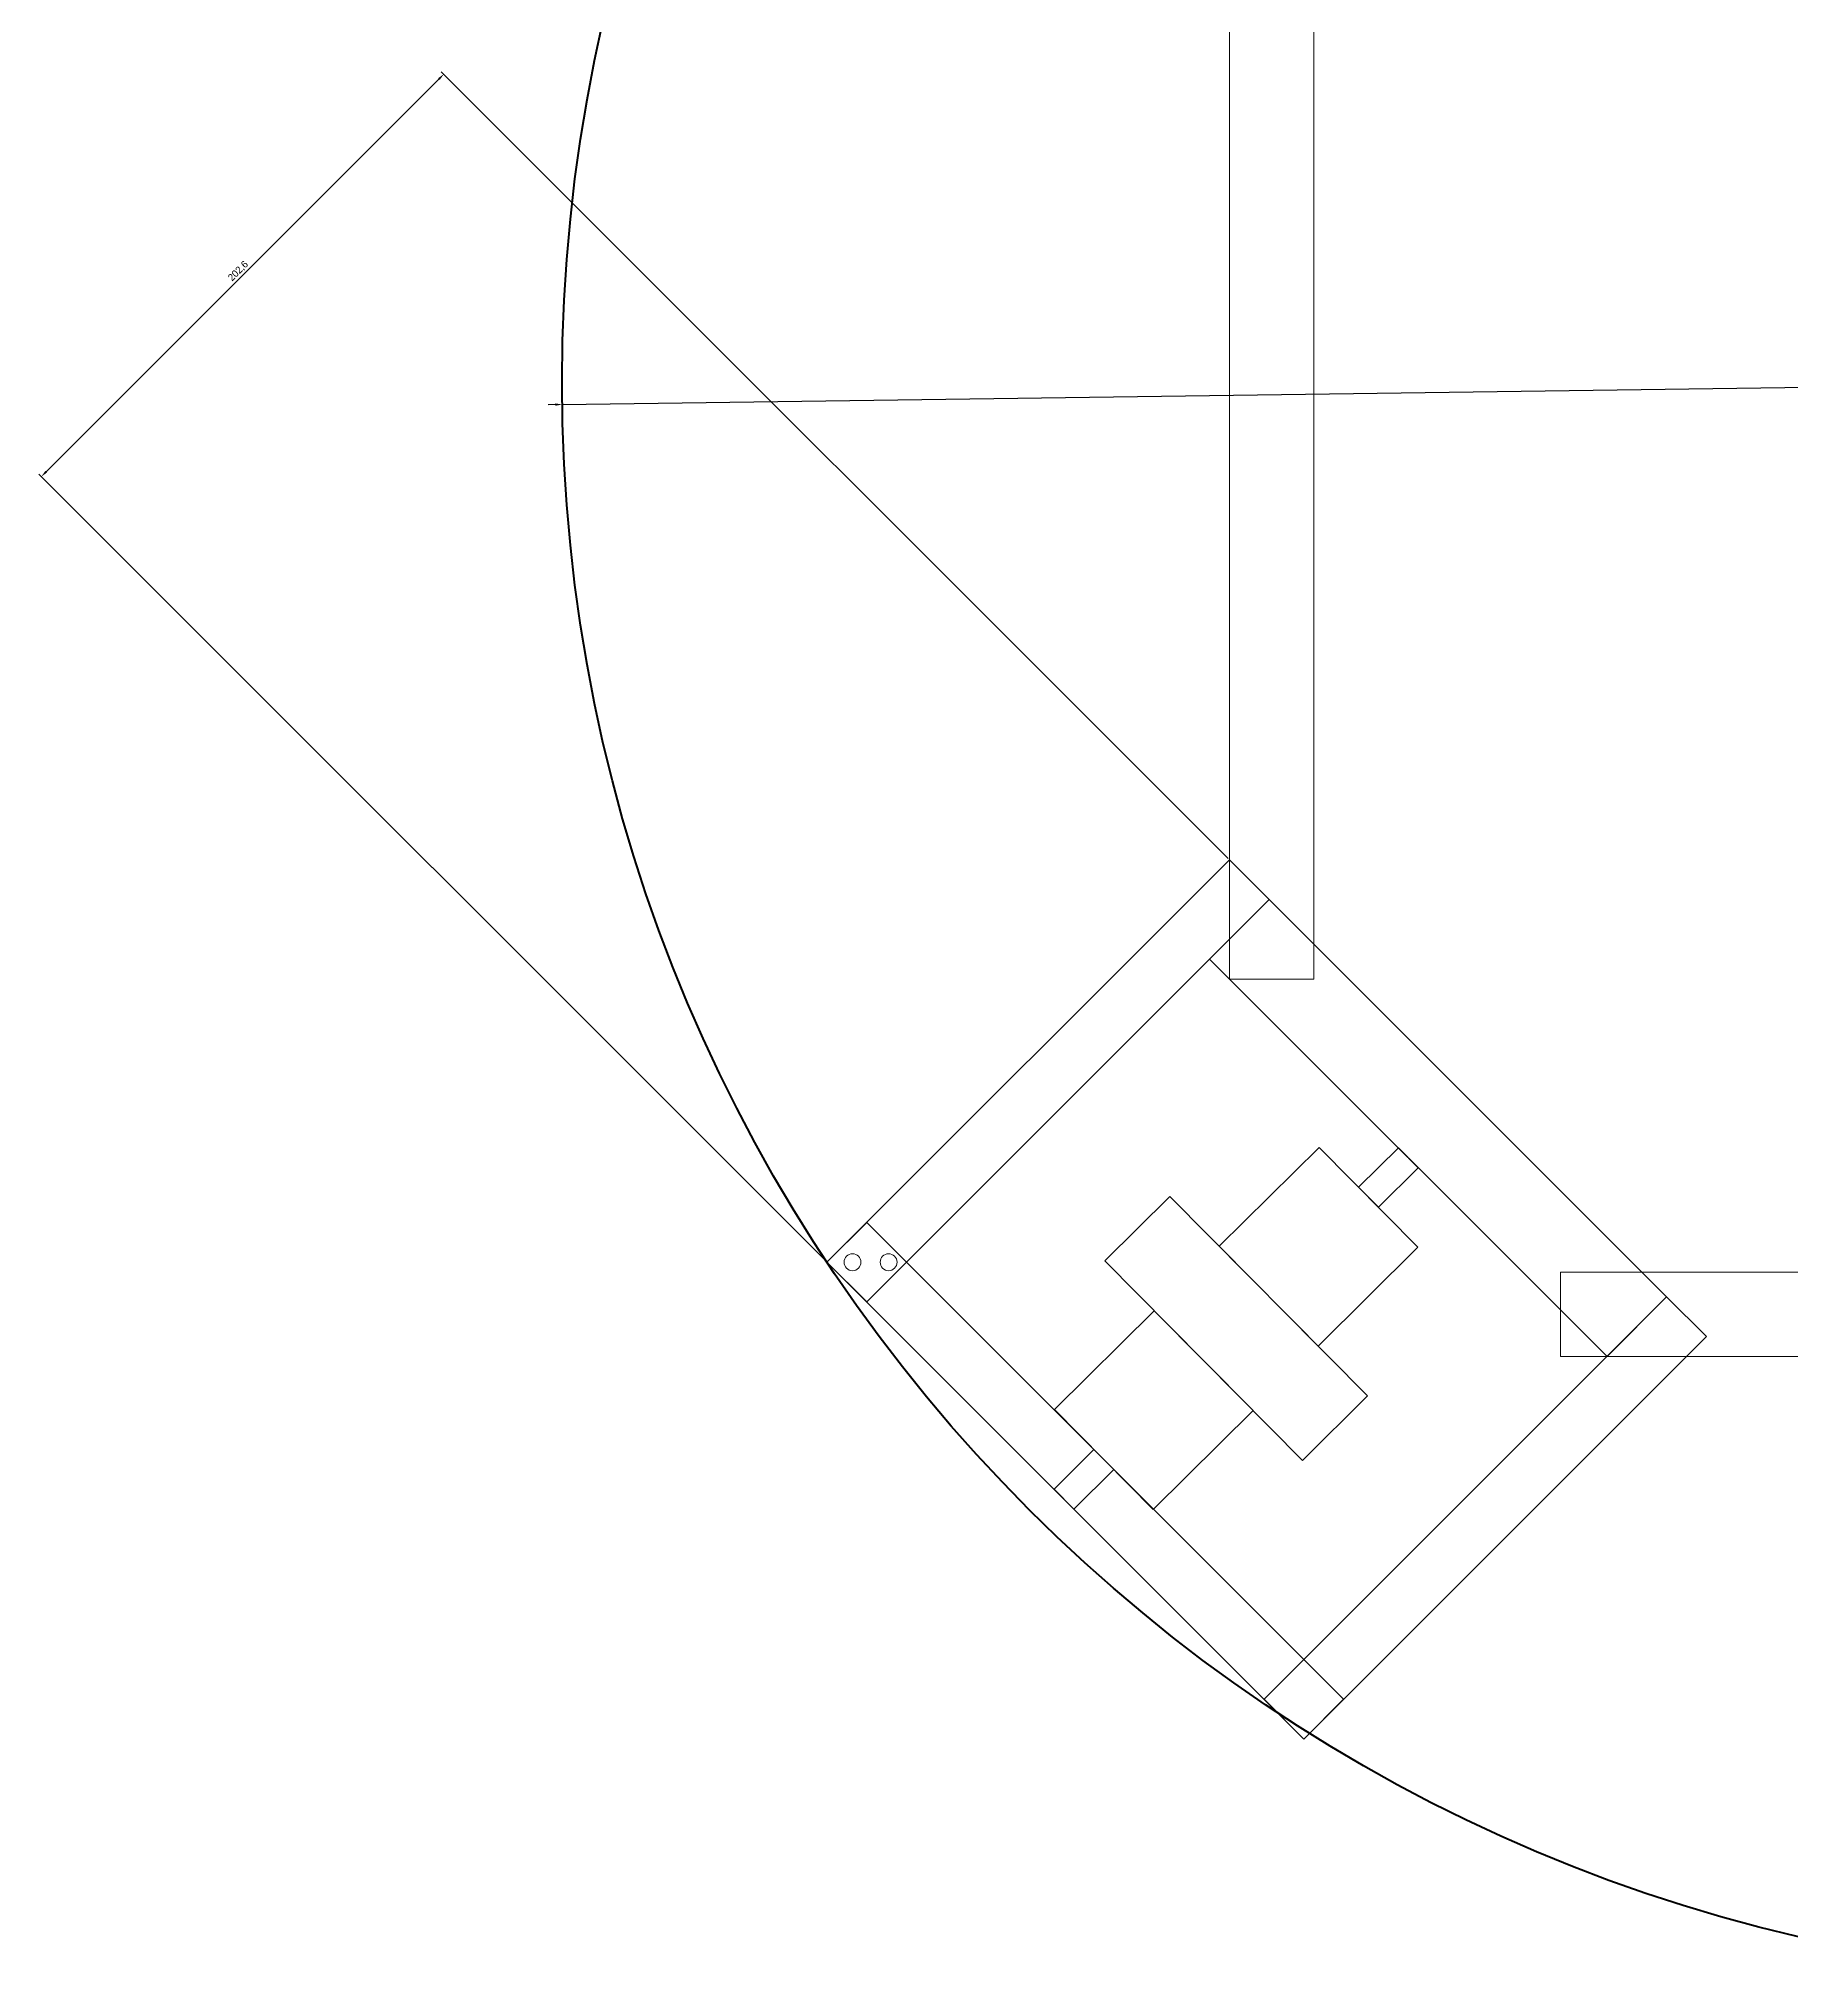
# Model space of a CAD drawing. Header units: millimetres. Extents: x 2782 to 6452, y 3438 to 5338.
# Drawn here: x 4471 to 5095, y 4166 to 4856 of the extents above; entities that cross this region are included whole.
import ezdxf

# ---------------------------------------------------------------- set-up
doc = ezdxf.new("R2010")
doc.units = ezdxf.units.MM
doc.layers.add('Dark', color=2, linetype='Continuous', lineweight=60)
doc.layers.add('Medium', color=6, linetype='Continuous', lineweight=20)
doc.dimstyles.new('ISO-25', dxfattribs={"dimtxt": 2.5, "dimasz": 2.5, "dimexe": 1.25, "dimexo": 0.625, "dimtad": 1, "dimtxsty": 'Standard', "dimcen": 2.5, "dimadec": 0, "dimazin": 0, "dimtfac": 1, "dimtmove": 0, "dimatfit": 3, "dimfxl": 1, "dimarcsym": 0})

# ---------------------------------------------------------------- blocks, each defined once
blk = doc.blocks.new('*D24')
at = {"layer": 'Dark', "color": 0, "lineweight": -2}
for p, q in [((6452.13, 4750.86), (5795.68, 4741.66)), ((4657.74, 4725.7), (5793.18, 4741.62)), ((4655.24, 4725.67), (4652.74, 4725.63))]:
    blk.add_line(p, q, dxfattribs=at)
at = {"layer": 'Dark', "color": 0}
for points in [[(5795.67, 4742.07), (5795.68, 4741.24), (5793.18, 4741.62)], [(4655.23, 4726.08), (4655.24, 4725.25), (4657.74, 4725.7)]]:
    blk.add_solid(points, dxfattribs=at)
at = {"layer": 'Defpoints', "color": 0}
for p in [(5793.18, 4741.62), (4657.74, 4725.7)]:
    blk.add_point(p, dxfattribs=at)
at = {"layer": 'Dark', "color": 0, "insert": (6443.35, 4752.82), "char_height": 2.5, "attachment_point": 5, "rotation": 0.80334}
blk.add_mtext('∅1135,55', dxfattribs=at)
blk = doc.blocks.new('*D28')
at = {"layer": 'Dark', "color": 0, "lineweight": -2}
for p, q in [((4894.75, 4564.09), (4614.68, 4844.16)), ((4474.07, 4701.78), (4613.79, 4841.51)), ((4751.49, 4420.83), (4471.42, 4700.9))]:
    blk.add_line(p, q, dxfattribs=at)
at = {"layer": 'Dark', "color": 0}
for points in [[(4613.5, 4841.8), (4614.09, 4841.21), (4615.56, 4843.27)], [(4473.77, 4702.08), (4474.36, 4701.49), (4472.3, 4700.01)]]:
    blk.add_solid(points, dxfattribs=at)
at = {"layer": 'Defpoints', "color": 0}
for p in [(4615.56, 4843.27), (4895.19, 4563.64), (4751.93, 4420.39)]:
    blk.add_point(p, dxfattribs=at)
at = {"layer": 'Dark', "color": 0, "insert": (4542.46, 4773.12), "char_height": 2.5, "attachment_point": 5, "rotation": 45}
blk.add_mtext('202,6', dxfattribs=at)

msp = doc.modelspace()

# ---------------------------------------------------------------- linework, layer by layer
at = {"layer": 'Dark'}
msp.add_circle((5225.455, 4733.662), 567.776, dxfattribs=at)
at = {"layer": 'Medium'}
msp.add_line((4895.246, 4946.162), (4895.246, 4521.162), dxfattribs=at)
for points in [[(4895.246, 4946.162), (4895.246, 4521.162), (4925.246, 4521.162), (4925.246, 4946.162)], [(4895.189, 4563.645), (4751.929, 4420.385), (4766.071, 4406.243), (4909.331, 4549.503)], [(5050.752, 4408.081), (4909.331, 4549.503), (4888.118, 4528.29), (5029.539, 4386.868)], [(4962.237, 4425.759), (4927.041, 4461.274), (4891.527, 4426.078), (4926.722, 4390.564)], [(4948.158, 4439.965), (4941.119, 4447.068), (4955.325, 4461.146), (4962.364, 4454.043)], [(4921.165, 4349.859), (4850.773, 4420.888), (4873.929, 4443.835), (4944.32, 4372.807)], [(4935.777, 4264.822), (4766.071, 4434.527), (4751.929, 4420.385), (4921.635, 4250.679)], [(5012.955, 4416.868), (5437.955, 4416.868), (5437.955, 4386.868), (5012.955, 4386.868)], [(4903.567, 4367.616), (4868.371, 4403.13), (4832.857, 4367.935), (4868.053, 4332.42)], [(5064.894, 4393.939), (4921.635, 4250.679), (4907.493, 4264.822), (5050.752, 4408.081)], [(4839.769, 4332.548), (4832.73, 4339.651), (4846.935, 4353.729), (4853.974, 4346.626)]]:
    msp.add_lwpolyline(points, close=True, dxfattribs=at)
for centre in [(4760.993, 4420.385), (4773.869, 4420.385)]:
    msp.add_circle(centre, 3, dxfattribs=at)

# ---------------------------------------------------------------- dimensions: what is measured, and where the dimension line sits
at = {"layer": 'Dark'}
dim = msp.add_aligned_dim(p1=(4751.929, 4420.385), p2=(4895.189, 4563.645), distance=395.456, dimstyle='ISO-25', dxfattribs=at)
dim.commit()
dim.dimension.update_dxf_attribs({"geometry": '*D28', "text_midpoint": (4542.456, 4773.118)})
dim = msp.add_diameter_dim_2p(p1=(4657.735, 4725.701), p2=(5793.176, 4741.622), dimstyle='ISO-25', dxfattribs=at)
dim.commit()
dim.dimension.update_dxf_attribs({"geometry": '*D24', "text_midpoint": (6443.382, 4750.739), "dimtype": 163})

doc.saveas('drawing.dxf')
